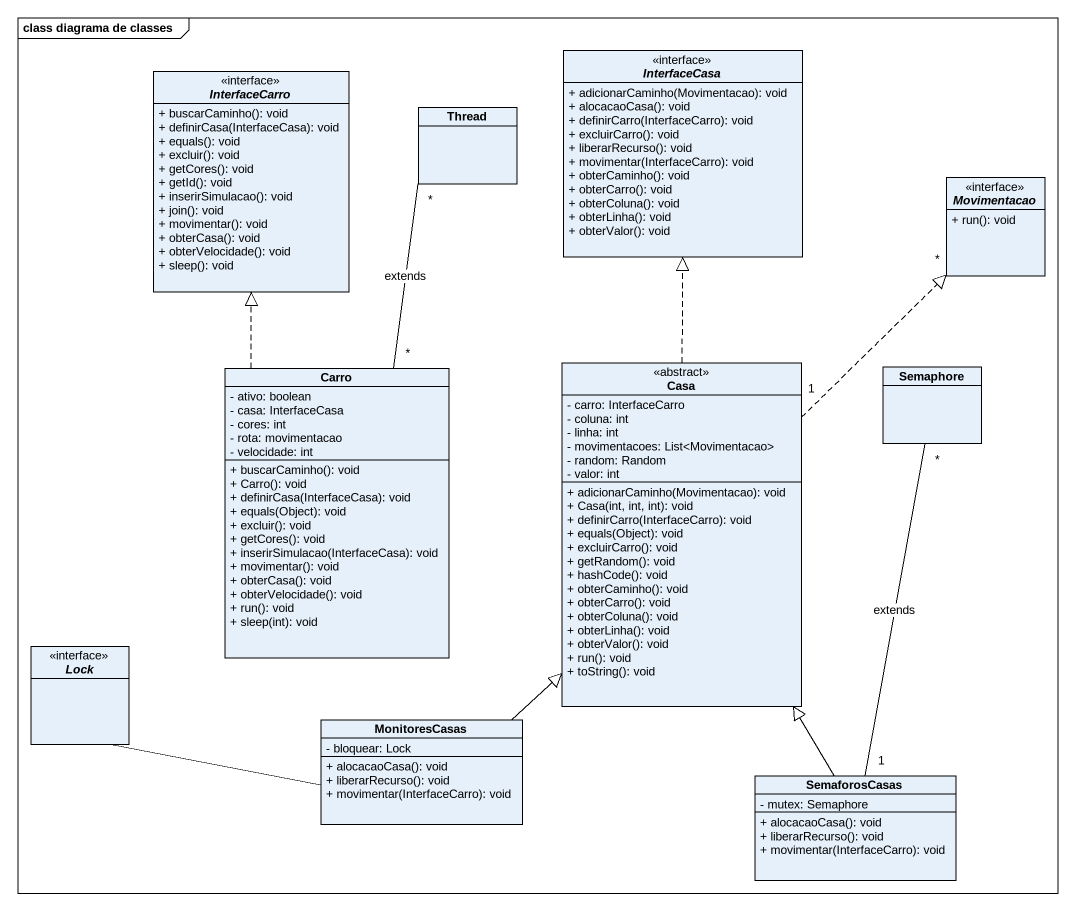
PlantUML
@startuml
mainframe class diagrama de classes
hide circle
hide empty members
skinparam classAttributeIconSize 0
interface InterfaceCarro {
  + buscarCaminho(): void
  + definirCasa(InterfaceCasa): void
  + equals(): void
  + excluir(): void
  + getCores(): void
  + getId(): void
  + inserirSimulacao(): void
  + join(): void
  + movimentar(): void
  + obterCasa(): void
  + obterVelocidade(): void
  + sleep(): void
}
interface InterfaceCasa {
  + adicionarCaminho(Movimentacao): void
  + alocacaoCasa(): void
  + definirCarro(InterfaceCarro): void
  + excluirCarro(): void
  + liberarRecurso(): void
  + movimentar(InterfaceCarro): void
  + obterCaminho(): void
  + obterCarro(): void
  + obterColuna(): void
  + obterLinha(): void
  + obterValor(): void
}
class Thread
interface Movimentacao {
  + run(): void
}
class Carro {
  - ativo: boolean
  - casa: InterfaceCasa
  - cores: int
  - rota: movimentacao
  - velocidade: int
  + buscarCaminho(): void
  + Carro(): void
  + definirCasa(InterfaceCasa): void
  + equals(Object): void
  + excluir(): void
  + getCores(): void
  + inserirSimulacao(InterfaceCasa): void
  + movimentar(): void
  + obterCasa(): void
  + obterVelocidade(): void
  + run(): void
  + sleep(int): void
}
class Casa <<abstract>> {
  - carro: InterfaceCarro
  - coluna: int
  - linha: int
  - movimentacoes: List<Movimentacao>
  - random: Random
  - valor: int
  + adicionarCaminho(Movimentacao): void
  + Casa(int, int, int): void
  + definirCarro(InterfaceCarro): void
  + equals(Object): void
  + excluirCarro(): void
  + getRandom(): void
  + hashCode(): void
  + obterCaminho(): void
  + obterCarro(): void
  + obterColuna(): void
  + obterLinha(): void
  + obterValor(): void
  + run(): void
  + toString(): void
}
class Semaphore
interface Lock
class MonitoresCasas {
  - bloquear: Lock
  + alocacaoCasa(): void
  + liberarRecurso(): void
  + movimentar(InterfaceCarro): void
}
class SemaforosCasas {
  - mutex: Semaphore
  + alocacaoCasa(): void
  + liberarRecurso(): void
  + movimentar(InterfaceCarro): void
}
Carro .up.|> InterfaceCarro
Carro "*" -up- "*" Thread : extends
Casa .up.|> InterfaceCasa
Casa "1" .up.|> "*" Movimentacao
MonitoresCasas -up-|> Casa
MonitoresCasas -left- Lock
SemaforosCasas -up-|> Casa
SemaforosCasas "1" -up- "*" Semaphore : extends
@enduml
